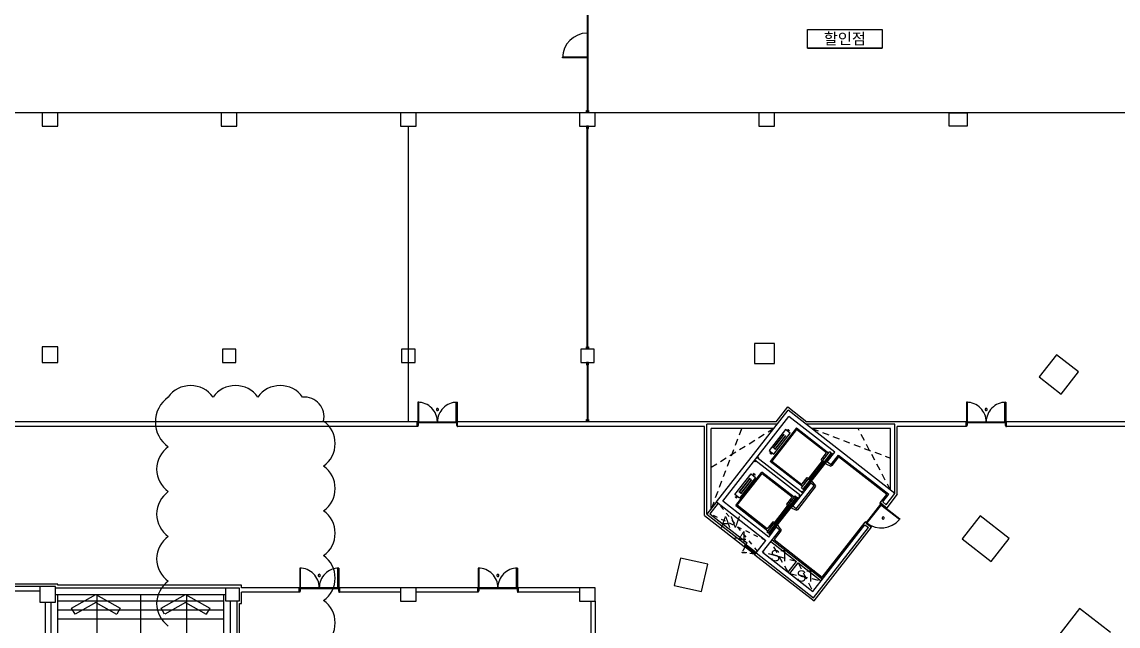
# Model space of a CAD drawing. Header units: millimetres. Extents: x -7718 to 421089, y 87466 to 341395.
# Drawn here: x 322653 to 371592, y 158797 to 185759 of the extents above; entities that cross this region are included whole.
import ezdxf
from ezdxf.enums import TextEntityAlignment as Align

# ---------------------------------------------------------------- set-up
doc = ezdxf.new("R2010")
doc.units = ezdxf.units.MM
doc.header["$LTSCALE"] = 200
doc.header["$MEASUREMENT"] = 0
doc.linetypes.add('HID', pattern=[5, 3, -2])
doc.linetypes.add('HIDDEN', pattern=[2, 1, -1])
for name, color, linetype in [('e-plan', 9, 'CONTINUOUS'), ('e-room-box', 7, 'CONTINUOUS'), ('e-text', 6, 'CONTINUOUS')]:
    doc.layers.add(name, color=color, linetype=linetype)
doc.styles.add('kiahn', font='HY울릉도L.TTF')
doc.styles.add('돋움', font='Dotum.ttf')

msp = doc.modelspace()

# ---------------------------------------------------------------- linework, layer by layer
at = {"layer": 'e-plan'}
for p, q in [((347893, 191659), (347893, 181759)), ((347913, 191659), (347913, 181759)), ((347893, 184179), (346794, 184179)), ((346794, 184159), (346794, 184179)), ((347893, 184159), (346794, 184159)), ((347893, 184159), (347893, 184179)), ((372753, 181709), (300253, 181709)), ((347853, 181709), (347853, 181809)), ((347853, 181809), (347888, 181809)), ((347888, 181709), (347853, 181709)), ((347888, 181809), (347888, 181759)), ((347888, 181759), (347918, 181759)), ((347918, 181709), (347888, 181709)), ((347918, 181759), (347918, 181809)), ((347918, 181809), (347953, 181809)), ((347953, 181709), (347918, 181709)), ((347953, 181809), (347953, 181709)), ((339903, 181109), (339903, 167909)), ((347888, 181109), (347853, 181109)), ((347853, 181109), (347853, 181009)), ((347918, 181109), (347888, 181109)), ((347953, 181109), (347918, 181109)), ((347953, 181009), (347953, 181109)), ((347853, 181009), (347888, 181009)), ((347888, 181009), (347888, 181059)), ((347888, 181059), (347918, 181059)), ((347893, 171209), (347893, 181059)), ((347913, 171209), (347913, 181059)), ((347918, 181059), (347918, 181009)), ((347918, 181009), (347953, 181009)), ((324253, 171259), (323553, 171259)), ((323553, 171259), (323553, 170559)), ((324253, 170559), (324253, 171259)), ((347853, 171159), (347853, 171259)), ((347853, 171259), (347888, 171259)), ((347888, 171159), (347853, 171159)), ((347888, 171259), (347888, 171209)), ((347888, 171209), (347918, 171209)), ((347918, 171159), (347888, 171159)), ((347918, 171209), (347918, 171259)), ((347918, 171259), (347953, 171259)), ((347953, 171159), (347918, 171159)), ((347953, 171259), (347953, 171159)), ((323553, 170559), (324253, 170559)), ((347888, 170559), (347853, 170559)), ((347853, 170559), (347853, 170459)), ((347853, 170459), (347888, 170459)), ((347918, 170559), (347888, 170559)), ((347888, 170459), (347888, 170509)), ((347888, 170509), (347918, 170509)), ((347893, 170509), (347893, 167959)), ((347913, 170509), (347913, 167959)), ((347953, 170559), (347918, 170559)), ((347918, 170509), (347918, 170459)), ((347918, 170459), (347953, 170459)), ((347953, 170459), (347953, 170559)), ((340328, 168784), (340328, 167909)), ((340368, 168784), (340328, 168784)), ((340368, 167909), (340368, 168784)), ((342038, 167909), (342038, 168784)), ((342038, 168784), (342078, 168784)), ((342078, 168784), (342078, 167909)), ((353662, 164337), (356864, 168435)), ((356326, 167909), (356847, 168575)), ((356847, 168575), (357700, 167909)), ((361631, 164710), (356864, 168435)), ((364828, 168784), (364828, 167909)), ((364868, 168784), (364828, 168784)), ((364868, 167909), (364868, 168784)), ((366538, 167909), (366538, 168784)), ((366538, 168784), (366578, 168784)), ((366578, 168784), (366578, 167909)), ((340303, 167909), (318103, 167909)), ((340303, 167709), (340303, 167909)), ((340303, 167709), (340303, 167909)), ((340303, 167909), (340328, 167909)), ((340328, 167909), (342078, 167909)), ((340328, 167909), (340328, 167869)), ((340328, 167909), (340368, 167909)), ((340328, 167869), (340348, 167869)), ((342058, 167869), (340348, 167869)), ((340348, 167869), (340348, 167749)), ((342078, 167909), (342038, 167909)), ((342078, 167869), (342058, 167869)), ((342058, 167869), (342058, 167749)), ((342103, 167909), (342078, 167909)), ((342078, 167909), (342078, 167869)), ((356326, 167909), (342103, 167909)), ((342103, 167709), (342103, 167909)), ((342103, 167709), (342103, 167909)), ((347853, 167909), (347853, 168009)), ((347853, 168009), (347888, 168009)), ((347888, 167909), (347853, 167909)), ((347888, 168009), (347888, 167959)), ((347888, 167959), (347918, 167959)), ((347918, 167909), (347888, 167909)), ((347918, 167959), (347918, 168009)), ((347918, 168009), (347953, 168009)), ((347953, 167909), (347918, 167909)), ((347953, 168009), (347953, 167909)), ((353943, 164372), (356898, 168154)), ((358947, 166554), (356898, 168154)), ((364803, 167909), (357700, 167909)), ((364803, 167709), (364803, 167909)), ((364803, 167709), (364803, 167909)), ((364803, 167909), (364828, 167909)), ((364828, 167909), (366578, 167909)), ((364828, 167909), (364828, 167869)), ((364828, 167909), (364868, 167909)), ((364828, 167869), (364848, 167869)), ((366558, 167869), (364848, 167869)), ((364848, 167869), (364848, 167749)), ((366578, 167909), (366538, 167909)), ((366578, 167869), (366558, 167869)), ((366558, 167869), (366558, 167749)), ((366603, 167909), (366578, 167909)), ((366578, 167909), (366578, 167869)), ((384353, 167909), (366603, 167909)), ((366603, 167709), (366603, 167909)), ((366603, 167709), (366603, 167909)), ((340303, 167709), (318103, 167709)), ((340328, 167709), (340303, 167709)), ((340348, 167749), (340328, 167749)), ((340328, 167749), (340328, 167709)), ((342058, 167749), (342078, 167749)), ((342078, 167749), (342078, 167709)), ((342078, 167709), (342103, 167709)), ((353132, 167709), (342103, 167709)), ((353132, 163737), (353132, 167709)), ((356375, 167809), (353232, 167809)), ((353232, 163786), (353232, 167809)), ((356218, 167609), (353432, 167609)), ((353432, 164042), (353432, 167609)), ((356744, 167564), (356017, 166635)), ((357233, 167639), (356064, 166142)), ((357235, 167574), (356127, 166155)), ((356222, 166475), (356949, 167404)), ((356949, 167404), (356744, 167564)), ((356847, 167498), (356866, 167522)), ((356847, 167497), (356847, 167498)), ((356858, 167488), (356847, 167497)), ((356852, 167564), (356855, 167569)), ((356878, 167538), (356852, 167561)), ((356926, 167514), (356855, 167569)), ((356858, 167488), (356859, 167488)), ((356859, 167488), (356878, 167513)), ((356866, 167522), (356870, 167523)), ((356870, 167523), (356878, 167533)), ((356878, 167538), (356878, 167533)), ((356878, 167517), (356886, 167527)), ((356878, 167513), (356878, 167517)), ((356890, 167528), (356886, 167527)), ((356919, 167509), (356890, 167528)), ((356922, 167509), (356926, 167514)), ((357233, 167639), (358671, 166516)), ((358575, 166527), (357235, 167574)), ((361631, 167809), (357666, 167809)), ((361431, 167609), (357922, 167609)), ((361431, 164867), (361431, 167609)), ((361631, 164710), (361631, 167809)), ((364803, 167709), (361731, 167709)), ((361731, 164676), (361731, 167709)), ((364828, 167709), (364803, 167709)), ((364848, 167749), (364828, 167749)), ((364828, 167749), (364828, 167709)), ((366558, 167749), (366578, 167749)), ((366578, 167749), (366578, 167709)), ((366578, 167709), (366603, 167709)), ((371903, 167709), (366603, 167709)), ((356205, 166745), (356682, 167356)), ((356211, 166740), (356689, 167351)), ((356277, 166688), (356755, 167299)), ((356283, 166683), (356761, 167294)), ((356017, 166635), (356222, 166475)), ((356044, 166530), (356040, 166525)), ((356110, 166470), (356040, 166525)), ((356076, 166511), (356047, 166530)), ((356076, 166511), (356080, 166512)), ((356088, 166522), (356080, 166512)), ((356107, 166551), (356088, 166526)), ((356088, 166526), (356088, 166522)), ((356096, 166516), (356088, 166506)), ((356088, 166501), (356088, 166506)), ((356114, 166478), (356088, 166501)), ((356100, 166517), (356096, 166516)), ((356119, 166541), (356100, 166517)), ((356108, 166551), (356107, 166551)), ((356119, 166542), (356108, 166551)), ((356114, 166475), (356110, 166470)), ((356119, 166542), (356119, 166541)), ((356211, 166740), (356205, 166745)), ((356282, 166694), (356216, 166746)), ((356283, 166683), (356277, 166688)), ((357453, 164961), (358715, 166576)), ((358780, 166526), (357518, 164910)), ((358813, 166519), (357532, 164880)), ((357575, 164846), (358856, 166485)), ((358329, 166212), (358517, 166452)), ((358490, 166419), (358543, 166377)), ((358517, 166452), (358575, 166527)), ((358609, 166120), (358947, 166554)), ((358780, 166526), (358715, 166576)), ((358766, 165997), (359105, 166430)), ((358813, 166519), (358856, 166485)), ((359105, 166430), (361351, 164676)), ((355344, 166165), (355387, 166131)), ((357423, 164603), (355375, 166204)), ((355418, 166170), (355387, 166131)), ((357516, 164721), (355467, 166322)), ((355498, 166362), (355541, 166328)), ((355541, 166328), (355511, 166288)), ((357499, 165020), (356062, 166143)), ((356127, 166155), (357467, 165109)), ((358089, 165766), (358408, 166175)), ((358433, 166156), (358114, 165747)), ((358183, 165692), (358503, 166101)), ((358528, 166082), (358208, 165673)), ((358392, 166163), (358329, 166212)), ((358451, 166259), (358398, 166301)), ((358408, 166175), (358433, 166156)), ((358543, 166377), (358451, 166259)), ((358503, 166101), (358528, 166082)), ((358523, 166060), (358573, 166123)), ((358586, 166011), (358523, 166060)), ((358573, 166123), (358588, 166111)), ((358601, 166126), (358585, 166139)), ((358783, 165921), (358586, 166011)), ((358588, 166111), (358601, 166126)), ((358766, 165997), (358609, 166120)), ((358794, 165975), (358781, 165960)), ((358781, 165960), (358801, 165944)), ((358801, 165944), (358783, 165921)), ((358814, 165960), (358794, 165975)), ((359115, 166346), (358814, 165960)), ((361266, 164665), (359115, 166346)), ((354478, 164665), (355205, 165594)), ((354524, 164172), (355694, 165669)), ((354588, 164185), (355696, 165604)), ((355409, 165434), (354683, 164505)), ((355205, 165594), (355409, 165434)), ((355307, 165528), (355327, 165552)), ((355308, 165527), (355307, 165528)), ((355319, 165518), (355308, 165527)), ((355313, 165594), (355316, 165599)), ((355338, 165568), (355313, 165591)), ((355386, 165544), (355316, 165599)), ((355319, 165518), (355320, 165518)), ((355320, 165518), (355339, 165543)), ((355327, 165552), (355331, 165553)), ((355331, 165553), (355339, 165563)), ((355338, 165568), (355339, 165563)), ((355339, 165547), (355346, 165557)), ((355339, 165543), (355339, 165547)), ((355351, 165558), (355346, 165557)), ((355380, 165539), (355351, 165558)), ((355383, 165539), (355386, 165544)), ((357131, 164546), (355694, 165669)), ((355696, 165604), (357036, 164557)), ((357493, 165142), (357713, 165424)), ((357713, 165424), (357776, 165375)), ((358087, 165765), (357768, 165356)), ((357793, 165336), (358113, 165745)), ((358182, 165691), (357862, 165282)), ((357888, 165262), (358207, 165671)), ((358113, 165745), (358087, 165765)), ((358114, 165747), (358089, 165766)), ((358207, 165671), (358182, 165691)), ((358208, 165673), (358183, 165692)), ((355143, 165386), (354665, 164775)), ((355150, 165381), (354672, 164770)), ((355216, 165329), (354738, 164718)), ((355222, 165324), (354744, 164713)), ((355150, 165381), (355143, 165386)), ((355211, 165323), (355145, 165375)), ((355222, 165324), (355216, 165329)), ((357069, 164150), (357870, 165175)), ((357227, 164027), (358027, 165051)), ((358075, 165014), (357274, 163990)), ((357518, 164910), (357453, 164961)), ((357467, 165109), (357493, 165142)), ((357551, 165217), (357604, 165176)), ((357604, 165176), (357697, 165294)), ((357697, 165294), (357644, 165335)), ((357768, 165356), (357793, 165336)), ((357862, 165181), (357846, 165193)), ((357908, 165272), (357858, 165209)), ((357858, 165209), (357874, 165196)), ((357862, 165282), (357888, 165262)), ((357874, 165196), (357862, 165181)), ((358027, 165051), (357870, 165175)), ((357971, 165223), (357908, 165272)), ((358105, 165054), (357971, 165223)), ((358055, 165030), (358067, 165046)), ((358075, 165014), (358055, 165030)), ((358067, 165046), (358087, 165030)), ((358087, 165030), (358105, 165054)), ((354683, 164505), (354478, 164665)), ((354505, 164560), (354501, 164555)), ((354571, 164500), (354501, 164555)), ((354537, 164541), (354508, 164560)), ((354537, 164541), (354541, 164542)), ((354549, 164552), (354541, 164542)), ((354567, 164581), (354548, 164556)), ((354548, 164556), (354549, 164552)), ((354556, 164546), (354549, 164536)), ((354549, 164531), (354549, 164536)), ((354574, 164508), (354549, 164531)), ((354561, 164547), (354556, 164546)), ((354580, 164571), (354561, 164547)), ((354569, 164581), (354567, 164581)), ((354580, 164572), (354569, 164581)), ((354575, 164505), (354571, 164500)), ((354580, 164572), (354580, 164571)), ((354672, 164770), (354665, 164775)), ((354743, 164724), (354677, 164776)), ((354744, 164713), (354738, 164718)), ((357176, 164606), (355914, 162991)), ((355978, 162940), (357240, 164556)), ((355993, 162910), (357273, 164549)), ((357317, 164515), (356036, 162876)), ((357010, 164524), (356790, 164242)), ((356951, 164449), (357004, 164407)), ((357036, 164557), (357010, 164524)), ((357240, 164556), (357176, 164606)), ((357273, 164549), (357317, 164515)), ((357364, 164649), (357334, 164610)), ((357393, 164564), (357334, 164610)), ((357488, 164807), (357457, 164768)), ((357547, 164761), (357488, 164807)), ((357532, 164880), (357575, 164846)), ((360977, 164295), (361266, 164665)), ((361086, 164337), (361351, 164676)), ((361244, 164214), (361631, 164710)), ((361731, 164676), (361261, 164073)), ((353662, 164337), (353232, 163786)), ((353741, 164276), (353372, 163803)), ((353662, 164337), (355869, 162613)), ((355992, 162771), (353943, 164372)), ((354524, 164172), (355962, 163049)), ((355928, 163139), (354588, 164185)), ((356549, 163796), (356869, 164205)), ((356894, 164186), (356575, 163777)), ((356644, 163722), (356963, 164131)), ((356989, 164112), (356669, 163703)), ((356790, 164242), (356853, 164193)), ((356912, 164289), (356859, 164330)), ((356869, 164205), (356894, 164186)), ((357004, 164407), (356912, 164289)), ((356963, 164131), (356989, 164112)), ((356984, 164090), (357034, 164153)), ((357047, 164041), (356984, 164090)), ((357034, 164153), (357049, 164141)), ((357062, 164156), (357046, 164169)), ((357244, 163951), (357047, 164041)), ((357049, 164141), (357062, 164156)), ((357227, 164027), (357069, 164150)), ((357255, 164005), (357242, 163990)), ((357242, 163990), (357262, 163974)), ((357262, 163974), (357244, 163951)), ((357274, 163990), (357255, 164005)), ((360981, 164235), (360359, 163439)), ((361025, 164226), (360378, 163399)), ((360977, 164295), (360949, 164260)), ((360949, 164260), (360981, 164235)), ((361040, 164246), (360977, 164295)), ((360981, 164235), (360993, 164251)), ((360993, 164251), (361025, 164226)), ((361000, 164195), (361025, 164226)), ((361827, 163549), (361000, 164195)), ((361025, 164226), (361040, 164246)), ((361025, 164226), (361851, 163580)), ((361040, 164246), (361261, 164073)), ((361086, 164337), (361244, 164214)), ((353132, 163737), (354904, 162352)), ((353232, 163786), (354965, 162431)), ((353372, 163803), (355027, 162510)), ((356548, 163795), (356229, 163386)), ((356254, 163366), (356573, 163775)), ((356643, 163721), (356323, 163312)), ((356348, 163292), (356668, 163701)), ((356573, 163775), (356548, 163795)), ((356575, 163777), (356549, 163796)), ((356668, 163701), (356643, 163721)), ((356669, 163703), (356644, 163722)), ((360300, 163428), (360328, 163464)), ((360328, 163464), (360359, 163439)), ((361851, 163580), (361827, 163549)), ((365430, 163709), (364630, 162685)), ((366723, 162699), (365430, 163709)), ((355719, 162096), (356488, 163081)), ((355978, 162940), (355914, 162991)), ((355986, 163213), (355928, 163139)), ((356174, 163454), (355986, 163213)), ((355992, 162771), (356331, 163204)), ((356012, 163247), (356065, 163206)), ((356065, 163206), (356157, 163324)), ((356157, 163324), (356105, 163365)), ((356237, 163405), (356174, 163454)), ((356229, 163386), (356254, 163366)), ((356536, 163044), (356234, 162658)), ((356323, 163211), (356307, 163223)), ((356369, 163302), (356319, 163239)), ((356319, 163239), (356335, 163226)), ((356323, 163312), (356348, 163292)), ((356335, 163226), (356323, 163211)), ((356488, 163081), (356331, 163204)), ((356432, 163253), (356369, 163302)), ((356566, 163084), (356432, 163253)), ((356516, 163060), (356528, 163076)), ((356536, 163044), (356516, 163060)), ((356528, 163076), (356548, 163060)), ((356548, 163060), (356566, 163084)), ((357965, 160342), (360286, 163313)), ((357999, 160061), (360443, 163189)), ((358016, 159921), (360584, 163207)), ((358385, 160978), (360300, 163428)), ((360286, 163313), (360443, 163189)), ((360363, 163379), (360300, 163428)), ((360359, 163439), (360347, 163423)), ((360347, 163423), (360378, 163399)), ((360378, 163399), (360363, 163379)), ((360363, 163379), (360584, 163207)), ((354965, 162431), (355027, 162510)), ((355438, 162062), (355869, 162613)), ((355993, 162910), (356036, 162876)), ((356088, 162569), (357231, 161676)), ((356150, 162648), (358395, 160893)), ((356234, 162658), (358385, 160978)), ((364630, 162685), (365922, 161675)), ((365922, 161675), (366723, 162699)), ((354904, 162352), (354965, 162431)), ((354931, 162331), (354904, 162352)), ((354962, 162370), (354931, 162331)), ((355349, 162005), (354931, 162331)), ((354974, 162361), (354962, 162370)), ((354965, 162431), (354993, 162410)), ((355005, 162400), (354974, 162361)), ((355368, 162053), (354974, 162361)), ((354993, 162410), (355005, 162400)), ((355399, 162093), (355005, 162400)), ((355380, 162044), (355349, 162005)), ((355349, 162005), (355376, 161983)), ((355399, 162093), (355368, 162053)), ((355368, 162053), (355380, 162044)), ((355376, 161983), (355438, 162062)), ((355410, 162083), (355399, 162093)), ((355438, 162062), (355410, 162083)), ((355438, 162062), (357999, 160061)), ((355719, 162096), (357965, 160342)), ((355376, 161983), (358016, 159921)), ((356861, 161204), (357231, 161676)), ((356940, 161142), (357310, 161615)), ((357310, 161615), (358334, 160815)), ((335053, 161384), (335053, 160509)), ((335093, 161384), (335053, 161384)), ((335093, 160509), (335093, 161384)), ((336763, 160509), (336763, 161384)), ((336763, 161384), (336803, 161384)), ((336803, 161384), (336803, 160509)), ((343028, 161384), (343028, 160509)), ((343068, 161384), (343028, 161384)), ((343068, 160509), (343068, 161384)), ((344738, 160509), (344738, 161384)), ((344738, 161384), (344778, 161384)), ((344778, 161384), (344778, 160509)), ((324263, 160669), (318263, 160669)), ((323453, 160559), (318273, 160559)), ((324153, 160559), (323453, 160559)), ((323453, 160559), (323453, 159859)), ((324153, 159859), (324153, 160559)), ((324263, 160619), (324263, 160669)), ((332463, 160619), (324263, 160619)), ((332463, 160509), (332463, 160619)), ((323453, 160359), (318273, 160359)), ((324153, 160509), (332253, 160509)), ((324153, 160209), (331753, 160209)), ((324253, 131909), (324253, 160209)), ((324872, 159590), (325954, 160209)), ((325954, 160209), (327036, 159590)), ((326004, 160209), (326003, 131909)), ((328872, 159590), (329954, 160209)), ((329954, 160209), (331036, 159590)), ((330004, 160209), (330003, 131909)), ((331653, 160209), (331653, 131909)), ((332253, 160509), (332253, 160509)), ((332253, 160509), (332253, 160509)), ((335028, 160509), (332463, 160509)), ((335028, 160309), (332463, 160309)), ((332463, 159799), (332463, 160309)), ((335028, 160509), (335028, 160309)), ((335028, 160309), (335028, 160509)), ((335028, 160509), (335053, 160509)), ((335053, 160309), (335028, 160309)), ((336803, 160509), (335053, 160509)), ((335053, 160509), (335053, 160469)), ((335053, 160509), (335093, 160509)), ((335053, 160469), (335073, 160469)), ((335073, 160349), (335053, 160349)), ((335053, 160349), (335053, 160309)), ((335073, 160469), (336783, 160469)), ((335073, 160469), (335073, 160349)), ((336803, 160509), (336763, 160509)), ((336803, 160469), (336783, 160469)), ((336783, 160469), (336783, 160349)), ((336783, 160349), (336803, 160349)), ((336828, 160509), (336803, 160509)), ((336803, 160509), (336803, 160469)), ((336803, 160349), (336803, 160309)), ((336803, 160309), (336828, 160309)), ((339553, 160509), (336828, 160509)), ((336828, 160509), (336828, 160309)), ((336828, 160309), (336828, 160509)), ((339553, 160309), (336828, 160309)), ((339553, 160309), (336828, 160309)), ((343003, 160509), (340253, 160509)), ((343003, 160309), (340253, 160309)), ((343003, 160509), (343003, 160309)), ((343003, 160309), (343003, 160509)), ((343003, 160509), (343028, 160509)), ((343028, 160309), (343003, 160309)), ((344778, 160509), (343028, 160509)), ((343028, 160509), (343028, 160469)), ((343028, 160509), (343068, 160509)), ((343028, 160469), (343048, 160469)), ((343048, 160349), (343028, 160349)), ((343028, 160349), (343028, 160309)), ((343048, 160469), (344758, 160469)), ((343048, 160469), (343048, 160349)), ((344778, 160509), (344738, 160509)), ((344778, 160469), (344758, 160469)), ((344758, 160469), (344758, 160349)), ((344758, 160349), (344778, 160349)), ((344803, 160509), (344778, 160509)), ((344778, 160509), (344778, 160469)), ((344778, 160349), (344778, 160309)), ((344778, 160309), (344803, 160309)), ((344803, 160509), (344803, 160309)), ((347553, 160509), (344803, 160509)), ((344803, 160309), (344803, 160509)), ((347553, 160309), (344803, 160309)), ((323453, 159859), (324153, 159859)), ((323703, 149909), (323703, 159859)), ((323953, 149909), (323953, 159859)), ((325025, 159322), (324872, 159590)), ((325954, 159853), (325027, 159323)), ((325954, 159853), (326881, 159323)), ((327036, 159590), (326883, 159322)), ((329025, 159322), (328872, 159590)), ((329954, 159853), (329027, 159323)), ((329954, 159853), (330881, 159323)), ((331036, 159590), (330883, 159322)), ((331953, 159909), (331953, 130759)), ((332253, 159909), (332253, 149909)), ((332363, 150019), (332363, 159799)), ((332363, 159799), (332463, 159799)), ((348053, 159909), (348053, 156459)), ((348253, 159909), (348253, 156659))]:
    msp.add_line(p, q, dxfattribs=at)
at = {"layer": 'e-plan', "ltscale": 0.5}
for p, q in [((324253, 181709), (323553, 181709)), ((323553, 181709), (323553, 181109)), ((324253, 181109), (324253, 181709)), ((332253, 181709), (331553, 181709)), ((331553, 181709), (331553, 181109)), ((332253, 181109), (332253, 181709)), ((340253, 181709), (339553, 181709)), ((339553, 181709), (339553, 181109)), ((340253, 181109), (340253, 181709)), ((348253, 181709), (347553, 181709)), ((347553, 181709), (347553, 181109)), ((348253, 181109), (348253, 181709)), ((356253, 181709), (355553, 181709)), ((355553, 181709), (355553, 181109)), ((356253, 181109), (356253, 181709)), ((364053, 181709), (364853, 181709)), ((364053, 181109), (364053, 181709)), ((364853, 181709), (364853, 181109)), ((323553, 181109), (324253, 181109)), ((331553, 181109), (332253, 181109)), ((339553, 181109), (340253, 181109)), ((347553, 181109), (348253, 181109)), ((355553, 181109), (356253, 181109)), ((364853, 181109), (364053, 181109)), ((356253, 171409), (355353, 171409)), ((355353, 171409), (355353, 170509)), ((356253, 170509), (356253, 171409)), ((332203, 171159), (331603, 171159)), ((331603, 171159), (331603, 170559)), ((332203, 170559), (332203, 171159)), ((340203, 171159), (339603, 171159)), ((339603, 171159), (339603, 170559)), ((340203, 170559), (340203, 171159)), ((348203, 171159), (347603, 171159)), ((347603, 171159), (347603, 170559)), ((348203, 170559), (348203, 171159)), ((368839, 170906), (368069, 169921)), ((369824, 170137), (368839, 170906)), ((331603, 170559), (332203, 170559)), ((339603, 170559), (340203, 170559)), ((347603, 170559), (348203, 170559)), ((355353, 170509), (356253, 170509)), ((368069, 169921), (369054, 169152)), ((369054, 169152), (369824, 170137)), ((352050, 161830), (351779, 160610)), ((353270, 161560), (352050, 161830)), ((352999, 160339), (353270, 161560)), ((351779, 160610), (352999, 160339)), ((331753, 160509), (332353, 160509)), ((331753, 159909), (331753, 160509)), ((332353, 160509), (332353, 159909)), ((340253, 160509), (339553, 160509)), ((339553, 160509), (339553, 159909)), ((340253, 159909), (340253, 160509)), ((348253, 160509), (347553, 160509)), ((347553, 160509), (347553, 159909)), ((348253, 159909), (348253, 160509)), ((332353, 159909), (331753, 159909)), ((339553, 159909), (340253, 159909)), ((347553, 159909), (348253, 159909)), ((369870, 159581), (368792, 158202)), ((371249, 158503), (369870, 159581))]:
    msp.add_line(p, q, dxfattribs=at)
at = {"layer": 'e-plan', "linetype": 'HID', "ltscale": 0.5}
for p, q in [((356218, 167609), (353432, 165875)), ((353447, 164062), (354791, 167609)), ((357922, 167609), (361431, 166288)), ((361431, 164867), (359990, 167609)), ((356861, 161204), (356088, 162569)), ((357231, 161676), (355719, 162096)), ((357310, 161615), (357965, 160342)), ((356940, 161142), (358334, 160815))]:
    msp.add_line(p, q, dxfattribs=at)
at = {"layer": 'e-plan', "linetype": 'HIDDEN'}
for p, q in [((355500, 162141), (353741, 164276)), ((355869, 162613), (353372, 163803)), ((354803, 162068), (354817, 162106)), ((355349, 162005), (354803, 162068)), ((354817, 162106), (355361, 162043)), ((355361, 162043), (355349, 162005))]:
    msp.add_line(p, q, dxfattribs=at)
at = {"layer": 'e-plan', "linetype": 'Continuous'}
for p, q in [((327953, 160209), (327953, 131909)), ((331653, 159909), (324253, 159909)), ((331653, 159509), (324253, 159509)), ((331653, 159109), (324253, 159109))]:
    msp.add_line(p, q, dxfattribs=at)
at = {"layer": 'e-plan'}
for centre, radius, start, end in [((347893, 184159), 1100, 90, 179.9999), ((330186, 168310), 1221, 35, 145), ((332186, 168310), 1221, 35, 145), ((334186, 168310), 1221, 35, 145), ((329961, 167903), 1351, 125, 235), ((335276, 168149), 865, 345.9694, 95.9694), ((340328, 167909), 875, 359.9999, 90.0001), ((341203, 168459), 50, 150, 330), ((341203, 168459), 50, 330, 150), ((342078, 167909), 875, 90, 180.0002), ((364828, 167909), 875, 359.9999, 90.0001), ((365703, 168459), 50, 150, 330), ((365703, 168459), 50, 330, 150), ((366578, 167909), 875, 90, 180.0002), ((335416, 166939), 1221, 305, 55), ((356854, 167563), 2.5, 142, 228.5907), ((356920, 167511), 2.5, 235.4093, 322), ((329887, 165797), 1221, 125, 235), ((356046, 166528), 2.5, 55.4093, 142), ((356112, 166476), 2.5, 322, 48.5907), ((335416, 164939), 1221, 305, 55), ((355315, 165593), 2.5, 142, 228.5907), ((355381, 165541), 2.5, 235.4093, 322), ((329887, 163797), 1221, 125, 235), ((354507, 164558), 2.5, 55.4093, 142), ((354573, 164506), 2.5, 322, 48.5907), ((335416, 162939), 1221, 305, 55), ((361025, 164226), 1050, 232, 319.8063), ((361105, 163619), 50, 82, 262), ((361105, 163619), 50, 262, 82), ((329887, 161797), 1221, 125, 235), ((335416, 160939), 1221, 305, 55), ((335053, 160509), 875, 359.9998, 90), ((335928, 161059), 50, 30, 210), ((335928, 161059), 50, 210, 30), ((336803, 160509), 875, 89.9999, 180.0001), ((343028, 160509), 875, 359.9998, 90), ((343903, 161059), 50, 30, 210), ((343903, 161059), 50, 210, 30), ((344778, 160509), 875, 89.9999, 180.0001), ((329887, 159797), 1221, 125, 235), ((335416, 158939), 1221, 305, 55)]:
    msp.add_arc(centre, radius, start, end, dxfattribs=at)
at = {"layer": 'e-plan', "linetype": 'HIDDEN'}
msp.add_arc((356649, 161315), 1996, 149.4052, 156.6584, dxfattribs=at)
at = {"layer": 'e-room-box'}
for p, q in [((357726, 185428), (361059, 185428)), ((357726, 184595), (357726, 185428)), ((361059, 185428), (361059, 184595)), ((357726, 184595), (361059, 184595)), ((361059, 184595), (357726, 184595))]:
    msp.add_line(p, q, dxfattribs=at)

# ---------------------------------------------------------------- texts
at = {"layer": 'e-plan', "style": 'kiahn'}
for s, p in [('AV', (354285, 163441)), ('-4', (354709, 162778))]:
    msp.add_text(s, height=500, rotation=0.1874, dxfattribs=at).set_placement(p, align=Align.MIDDLE_CENTER)
for p in [(356490, 161939), (357652, 161031)]:
    msp.add_text('ST', height=500, dxfattribs=at).set_placement(p, align=Align.MIDDLE_CENTER)
at = {"layer": 'e-text', "style": '돋움'}
msp.add_text('할인점', height=500, dxfattribs=at).set_placement((359393, 185012), align=Align.MIDDLE_CENTER)

doc.saveas('drawing.dxf')
